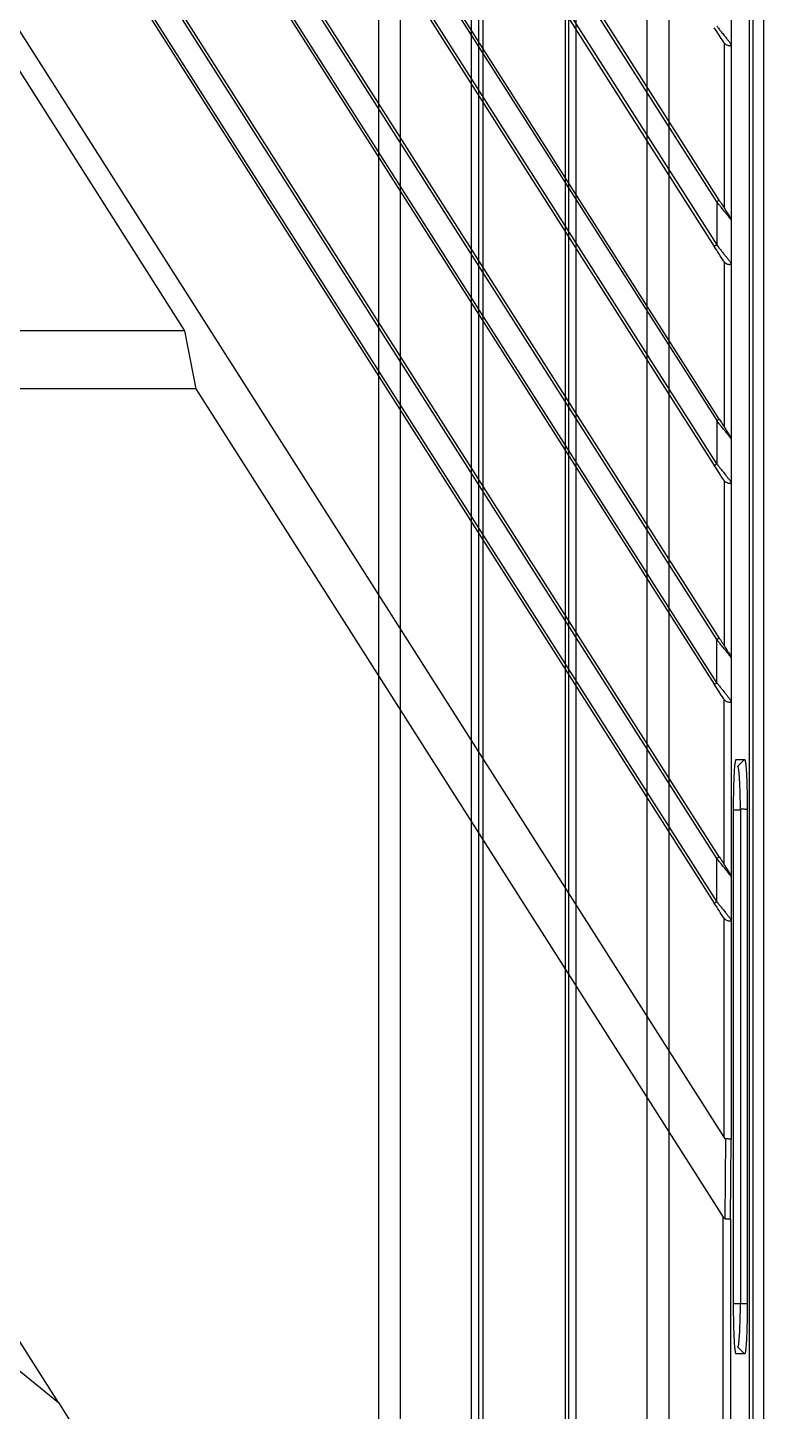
# Model space of a CAD drawing. Header units: millimetres. Extents: x 620 to 19791, y 2539 to 6969.
# Drawn here: x 17726.3 to 17777, y 4220.9 to 4316.2 of the extents above; entities that cross this region are included whole.
import ezdxf

# ---------------------------------------------------------------- set-up
doc = ezdxf.new("R2010")
doc.units = ezdxf.units.MM
doc.layers.add('02___PRT_ALL_AXES', color=7, linetype='Continuous')

# ---------------------------------------------------------------- blocks, each defined once
blk = doc.blocks.new('ryfhgjmb')
at = {"color": 30, "linetype": 'Continuous', "true_color": 0xf26722}
for p, q in [((6005.128, 3342.431), (7001.628, 3342.431)), ((6005.128, 3340.931), (7001.628, 3340.931)), ((6058.086, 3336.031), (6969.27, 3336.031)), ((6058.471, 3335.531), (6968.885, 3335.531)), ((6058.471, 3329.331), (6968.885, 3329.331)), ((6058.086, 3328.831), (6969.27, 3328.831)), ((6005.128, 3323.931), (7001.628, 3323.931)), ((6005.128, 3322.431), (7001.628, 3322.431))]:
    blk.add_line(p, q, dxfattribs=at)
at = {"layer": '02___PRT_ALL_AXES', "color": 30, "linetype": 'Continuous', "true_color": 0xf26722}
for p, q in [((6968.718, 3335.271), (6027.638, 3335.271)), ((6968.718, 3329.592), (6027.638, 3329.592))]:
    blk.add_line(p, q, dxfattribs=at)
blk = doc.blocks.new('rsfv')
at = {"rotation": 90}
blk.add_blockref('ryfhgjmb', (14583.058, -2205.714), dxfattribs=at)
blk = doc.blocks.new('tgd')
at = {"color": 7, "linetype": 'Continuous', "lineweight": 25}
for p, q in [((18336.76, 5027.575), (18439.269, 4866.668)), ((18344.104, 5028.149), (18439.269, 4878.766)), ((18439.269, 4881.744), (18345.998, 5028.15)), ((18439.269, 4863.69), (18335.104, 5027.196)), ((18344.627, 5026.95), (18439.1, 4878.658)), ((18439.437, 4881.851), (18346.998, 5026.951)), ((18335.778, 5025.765), (18439.1, 4863.583)), ((18439.437, 4866.776), (18337.815, 5026.29)), ((18439.269, 4851.593), (18329.71, 5023.565)), ((18439.269, 4848.615), (18328.104, 5023.108)), ((18439.437, 4851.7), (18330.346, 5022.939)), ((18328.885, 5021.51), (18439.1, 4848.508)), ((18439.269, 4836.517), (18324.516, 5016.643)), ((18439.269, 4833.54), (18324.171, 5014.206)), ((18439.437, 4836.625), (18325.881, 5014.872)), ((18325.582, 5011.62), (18439.1, 4833.432)), ((18441.528, 4763.247), (18441.528, 5002.465)), ((18441.753, 5002.465), (18441.753, 4763.247)), ((18442.478, 5002.465), (18442.478, 4763.246)), ((18439.769, 4817.306), (18348.427, 4960.685)), ((18440.268, 4895.565), (18440.268, 4892.585)), ((18389.86, 4892.856), (18402.602, 4872.856)), ((18439.769, 4892.692), (18439.769, 4881.33)), ((18440.268, 4892.585), (18440.268, 4880.489)), ((18439.269, 4881.744), (18439.269, 4878.766)), ((18440.268, 4880.489), (18440.268, 4877.51)), ((18439.769, 4877.617), (18439.769, 4866.255)), ((18440.268, 4877.51), (18440.268, 4865.414)), ((18402.602, 4872.856), (18345.096, 4872.856)), ((18402.602, 4872.856), (18403.371, 4868.856)), ((18393.909, 4799.026), (18349.423, 4868.856)), ((18403.371, 4868.856), (18349.423, 4868.856)), ((18403.371, 4868.856), (18439.717, 4811.805)), ((18439.269, 4866.668), (18439.269, 4863.69)), ((18440.268, 4865.414), (18440.268, 4862.435)), ((18439.769, 4862.541), (18439.769, 4851.179)), ((18440.268, 4862.435), (18440.268, 4850.338)), ((18439.269, 4848.615), (18439.269, 4851.593)), ((18440.268, 4850.338), (18440.268, 4847.359)), ((18439.769, 4836.104), (18439.769, 4847.466)), ((18440.268, 4847.359), (18440.268, 4835.263)), ((18440.609, 4843.33), (18441.186, 4843.33)), ((18440.712, 4842.856), (18441.185, 4843.33)), ((18440.427, 4805.856), (18440.427, 4839.887)), ((18440.894, 4839.896), (18440.894, 4839.856)), ((18440.894, 4839.856), (18440.894, 4805.856)), ((18441.368, 4839.886), (18441.368, 4805.856)), ((18439.269, 4833.54), (18439.269, 4836.517)), ((18440.268, 4835.263), (18440.268, 4832.284)), ((18439.769, 4817.306), (18439.769, 4832.391)), ((18440.268, 4832.284), (18440.268, 4817.148)), ((18439.85, 4811.697), (18439.902, 4817.198)), ((18440.216, 4811.654), (18440.268, 4817.148)), ((18439.717, 4758.807), (18439.717, 4811.805)), ((18440.216, 4811.654), (18440.216, 4758.807)), ((18440.894, 4805.856), (18441.368, 4805.856)), ((18386.529, 4805.026), (18393.909, 4799.026)), ((18441.185, 4802.381), (18440.712, 4802.856)), ((18441.186, 4802.381), (18440.609, 4802.381))]:
    blk.add_line(p, q, dxfattribs=at)
at = {"color": 8, "linetype": 'Continuous', "lineweight": 25}
for p, q in [((18440.442, 4839.856), (18440.894, 4839.856)), ((18440.427, 4805.856), (18440.894, 4805.856))]:
    blk.add_line(p, q, dxfattribs=at)
at = {"color": 7, "linetype": 'Continuous', "lineweight": 25, "flags": 128}
for points in [[(18439.437, 4881.851), (18439.434, 4881.849), (18439.424, 4881.843), (18439.409, 4881.833), (18439.388, 4881.82), (18439.362, 4881.803), (18439.333, 4881.785), (18439.302, 4881.765), (18439.269, 4881.744)], [(18439.269, 4866.668), (18439.301, 4866.689), (18439.333, 4866.709), (18439.362, 4866.728), (18439.388, 4866.744), (18439.409, 4866.758), (18439.424, 4866.767), (18439.434, 4866.774), (18439.437, 4866.776)], [(18439.1, 4863.583), (18439.103, 4863.585), (18439.113, 4863.591), (18439.128, 4863.601), (18439.149, 4863.614), (18439.175, 4863.631), (18439.204, 4863.649), (18439.236, 4863.669), (18439.269, 4863.69)], [(18439.269, 4851.593), (18439.301, 4851.614), (18439.333, 4851.634), (18439.362, 4851.653), (18439.388, 4851.669), (18439.409, 4851.682), (18439.424, 4851.692), (18439.434, 4851.698), (18439.437, 4851.7)], [(18439.437, 4836.625), (18439.434, 4836.623), (18439.424, 4836.617), (18439.409, 4836.607), (18439.388, 4836.593), (18439.362, 4836.577), (18439.333, 4836.559), (18439.301, 4836.538), (18439.269, 4836.517)]]:
    blk.add_lwpolyline(points, dxfattribs=at)
at = {"color": 7, "linetype": 'Continuous', "lineweight": 25}
for points, knots in [([(18439.724, 4892.753), (18439.635, 4892.893), (18439.531, 4893.056), (18439.319, 4893.39), (18439.209, 4893.562), (18439.1, 4893.734)], [0, 0, 0, 0, 0.5, 0.5, 1, 1, 1, 1]), ([(18439.269, 4893.841), (18439.295, 4893.807), (18439.348, 4893.74), (18439.426, 4893.641), (18439.502, 4893.546), (18439.621, 4893.397), (18439.772, 4893.21), (18439.916, 4893.031), (18440.008, 4892.915), (18440.066, 4892.838), (18440.12, 4892.768), (18440.178, 4892.701), (18440.225, 4892.641), (18440.252, 4892.6), (18440.265, 4892.581), (18440.267, 4892.584), (18440.268, 4892.585)], [0, 0, 0, 0, 0.063732, 0.125593, 0.185588, 0.243722, 0.410367, 0.550817, 0.614312, 0.665681, 0.725741, 0.78763, 0.868193, 0.934331, 0.96998, 1, 1, 1, 1]), ([(18439.769, 4892.692), (18439.761, 4892.702), (18439.745, 4892.721), (18439.731, 4892.743), (18439.724, 4892.753)], [0, 0, 0, 0, 0.488961, 1, 1, 1, 1]), ([(18439.769, 4892.692), (18439.782, 4892.678), (18439.808, 4892.649), (18439.853, 4892.612), (18439.92, 4892.566), (18440.012, 4892.524), (18440.107, 4892.505), (18440.174, 4892.503), (18440.222, 4892.514), (18440.252, 4892.54), (18440.265, 4892.565), (18440.267, 4892.579), (18440.268, 4892.585)], [0, 0, 0, 0, 0.071456, 0.142488, 0.212282, 0.375119, 0.529622, 0.640802, 0.748363, 0.86828, 0.941579, 1, 1, 1, 1]), ([(18440.268, 4880.489), (18440.267, 4880.49), (18440.264, 4880.492), (18440.255, 4880.503), (18440.24, 4880.523), (18440.212, 4880.561), (18440.154, 4880.636), (18440.06, 4880.75), (18439.926, 4880.919), (18439.77, 4881.113), (18439.602, 4881.322), (18439.431, 4881.536), (18439.324, 4881.673), (18439.269, 4881.744)], [0, 0, 0, 0, 0.032187, 0.064847, 0.098284, 0.153778, 0.217586, 0.343067, 0.459054, 0.592499, 0.743848, 0.868231, 1, 1, 1, 1]), ([(18439.437, 4881.851), (18439.578, 4881.631), (18439.719, 4881.409), (18439.918, 4881.097), (18439.982, 4880.996), (18440.1, 4880.811), (18440.153, 4880.727), (18440.191, 4880.669)], [0, 0, 0, 0, 0.5, 0.5, 0.75, 0.75, 1, 1, 1, 1]), ([(18440.191, 4880.669), (18440.202, 4880.651), (18440.223, 4880.616), (18440.244, 4880.577), (18440.256, 4880.548), (18440.262, 4880.525), (18440.266, 4880.504), (18440.267, 4880.493), (18440.268, 4880.489)], [0, 0, 0, 0, 0.272195, 0.541525, 0.675243, 0.788116, 0.917487, 1, 1, 1, 1]), ([(18439.269, 4878.766), (18439.22, 4878.735), (18439.169, 4878.703), (18439.11, 4878.665), (18439.1, 4878.658), (18439.1, 4878.658)], [0, 0, 0, 0, 0.5, 0.5, 1, 1, 1, 1]), ([(18439.724, 4877.678), (18439.635, 4877.818), (18439.531, 4877.981), (18439.319, 4878.314), (18439.209, 4878.486), (18439.1, 4878.658)], [0, 0, 0, 0, 0.5, 0.5, 1, 1, 1, 1]), ([(18439.269, 4878.766), (18439.304, 4878.722), (18439.371, 4878.636), (18439.469, 4878.512), (18439.56, 4878.398), (18439.673, 4878.257), (18439.802, 4878.096), (18439.924, 4877.946), (18440.007, 4877.84), (18440.065, 4877.763), (18440.12, 4877.693), (18440.178, 4877.625), (18440.225, 4877.565), (18440.252, 4877.524), (18440.265, 4877.505), (18440.267, 4877.508), (18440.268, 4877.51)], [0, 0, 0, 0, 0.082816, 0.160458, 0.232937, 0.300267, 0.433209, 0.550376, 0.61363, 0.665108, 0.725587, 0.787658, 0.868135, 0.934364, 0.970021, 1, 1, 1, 1]), ([(18439.769, 4877.617), (18439.761, 4877.626), (18439.745, 4877.646), (18439.731, 4877.667), (18439.724, 4877.678)], [0, 0, 0, 0, 0.488961, 1, 1, 1, 1]), ([(18439.769, 4877.617), (18439.782, 4877.602), (18439.808, 4877.573), (18439.853, 4877.536), (18439.92, 4877.49), (18440.012, 4877.448), (18440.107, 4877.429), (18440.174, 4877.427), (18440.222, 4877.439), (18440.252, 4877.465), (18440.265, 4877.49), (18440.267, 4877.504), (18440.268, 4877.51)], [0, 0, 0, 0, 0.071456, 0.142488, 0.212279, 0.375092, 0.529614, 0.64079, 0.748352, 0.868276, 0.941576, 1, 1, 1, 1]), ([(18440.268, 4865.414), (18440.267, 4865.415), (18440.264, 4865.416), (18440.255, 4865.427), (18440.24, 4865.448), (18440.212, 4865.485), (18440.154, 4865.561), (18440.06, 4865.675), (18439.926, 4865.844), (18439.77, 4866.038), (18439.602, 4866.247), (18439.431, 4866.46), (18439.324, 4866.598), (18439.269, 4866.668)], [0, 0, 0, 0, 0.032205, 0.064879, 0.098325, 0.153821, 0.217622, 0.343078, 0.459057, 0.592508, 0.743852, 0.867922, 1, 1, 1, 1]), ([(18439.437, 4866.776), (18439.578, 4866.555), (18439.719, 4866.334), (18439.918, 4866.021), (18439.982, 4865.92), (18440.1, 4865.736), (18440.153, 4865.652), (18440.191, 4865.593)], [0, 0, 0, 0, 0.5, 0.5, 0.75, 0.75, 1, 1, 1, 1]), ([(18440.191, 4865.593), (18440.202, 4865.575), (18440.223, 4865.54), (18440.244, 4865.501), (18440.256, 4865.473), (18440.262, 4865.45), (18440.266, 4865.429), (18440.267, 4865.418), (18440.268, 4865.414)], [0, 0, 0, 0, 0.272195, 0.541525, 0.675243, 0.788116, 0.917487, 1, 1, 1, 1]), ([(18439.724, 4862.603), (18439.635, 4862.743), (18439.531, 4862.905), (18439.319, 4863.239), (18439.209, 4863.411), (18439.1, 4863.583)], [0, 0, 0, 0, 0.5, 0.5, 1, 1, 1, 1]), ([(18439.269, 4863.69), (18439.295, 4863.656), (18439.348, 4863.589), (18439.426, 4863.49), (18439.502, 4863.395), (18439.621, 4863.246), (18439.772, 4863.059), (18439.916, 4862.88), (18440.008, 4862.764), (18440.066, 4862.687), (18440.12, 4862.618), (18440.178, 4862.55), (18440.225, 4862.49), (18440.252, 4862.449), (18440.265, 4862.43), (18440.267, 4862.433), (18440.268, 4862.435)], [0, 0, 0, 0, 0.063732, 0.125592, 0.185586, 0.243721, 0.410364, 0.550813, 0.614308, 0.665676, 0.725736, 0.787625, 0.868188, 0.934324, 0.969973, 1, 1, 1, 1]), ([(18439.769, 4862.541), (18439.761, 4862.551), (18439.745, 4862.571), (18439.731, 4862.592), (18439.724, 4862.603)], [0, 0, 0, 0, 0.488961, 1, 1, 1, 1]), ([(18439.769, 4862.541), (18439.782, 4862.527), (18439.808, 4862.498), (18439.853, 4862.461), (18439.92, 4862.415), (18440.012, 4862.373), (18440.107, 4862.354), (18440.174, 4862.352), (18440.222, 4862.363), (18440.252, 4862.389), (18440.265, 4862.415), (18440.267, 4862.428), (18440.268, 4862.435)], [0, 0, 0, 0, 0.071456, 0.142488, 0.212279, 0.375092, 0.529614, 0.64079, 0.748352, 0.868276, 0.941576, 1, 1, 1, 1]), ([(18440.268, 4850.338), (18440.267, 4850.339), (18440.264, 4850.341), (18440.255, 4850.352), (18440.24, 4850.372), (18440.212, 4850.41), (18440.154, 4850.486), (18440.06, 4850.6), (18439.926, 4850.768), (18439.77, 4850.962), (18439.602, 4851.171), (18439.431, 4851.385), (18439.324, 4851.522), (18439.269, 4851.593)], [0, 0, 0, 0, 0.032205, 0.064879, 0.098325, 0.153821, 0.217622, 0.343078, 0.459057, 0.592508, 0.743852, 0.867922, 1, 1, 1, 1]), ([(18439.437, 4851.7), (18439.578, 4851.48), (18439.719, 4851.258), (18439.918, 4850.946), (18439.982, 4850.845), (18440.1, 4850.661), (18440.153, 4850.576), (18440.191, 4850.518)], [0, 0, 0, 0, 0.5, 0.5, 0.75, 0.75, 1, 1, 1, 1]), ([(18440.191, 4850.518), (18440.202, 4850.5), (18440.223, 4850.465), (18440.244, 4850.426), (18440.256, 4850.397), (18440.262, 4850.374), (18440.266, 4850.354), (18440.267, 4850.343), (18440.268, 4850.338)], [0, 0, 0, 0, 0.272195, 0.541525, 0.675243, 0.788116, 0.917487, 1, 1, 1, 1]), ([(18439.1, 4848.508), (18439.1, 4848.508), (18439.11, 4848.514), (18439.169, 4848.551), (18439.219, 4848.584), (18439.269, 4848.615)], [0, 0, 0, 0, 0.5, 0.5, 1, 1, 1, 1]), ([(18439.724, 4847.527), (18439.635, 4847.667), (18439.531, 4847.83), (18439.319, 4848.163), (18439.209, 4848.336), (18439.1, 4848.508)], [0, 0, 0, 0, 0.5, 0.5, 1, 1, 1, 1]), ([(18439.269, 4848.615), (18439.295, 4848.581), (18439.348, 4848.513), (18439.426, 4848.415), (18439.502, 4848.32), (18439.621, 4848.171), (18439.772, 4847.984), (18439.916, 4847.804), (18440.008, 4847.689), (18440.066, 4847.611), (18440.12, 4847.542), (18440.178, 4847.475), (18440.225, 4847.414), (18440.252, 4847.373), (18440.265, 4847.355), (18440.267, 4847.358), (18440.268, 4847.359)], [0, 0, 0, 0, 0.063732, 0.125592, 0.185586, 0.243721, 0.410364, 0.550813, 0.614308, 0.665676, 0.725736, 0.787625, 0.868188, 0.934324, 0.969973, 1, 1, 1, 1]), ([(18439.769, 4847.466), (18439.782, 4847.451), (18439.808, 4847.423), (18439.853, 4847.386), (18439.92, 4847.34), (18440.012, 4847.298), (18440.107, 4847.278), (18440.174, 4847.277), (18440.222, 4847.288), (18440.252, 4847.314), (18440.265, 4847.339), (18440.267, 4847.353), (18440.268, 4847.359)], [0, 0, 0, 0, 0.071456, 0.142488, 0.212279, 0.375092, 0.529614, 0.64079, 0.748352, 0.868276, 0.941576, 1, 1, 1, 1]), ([(18440.427, 4839.887), (18440.427, 4839.951), (18440.427, 4840.078), (18440.428, 4840.269), (18440.43, 4840.457), (18440.432, 4840.644), (18440.435, 4840.828), (18440.438, 4841.011), (18440.444, 4841.346), (18440.457, 4841.81), (18440.48, 4842.341), (18440.508, 4842.774), (18440.535, 4843.038), (18440.558, 4843.19), (18440.575, 4843.27), (18440.592, 4843.321), (18440.604, 4843.327), (18440.609, 4843.33)], [0, 0, 0, 0, 0.035416, 0.070611, 0.10569, 0.140764, 0.175939, 0.211324, 0.247024, 0.374493, 0.500164, 0.625732, 0.753269, 0.815461, 0.876928, 0.938247, 1, 1, 1, 1]), ([(18440.894, 4839.896), (18440.894, 4839.936), (18440.894, 4840.058), (18440.895, 4840.249), (18440.894, 4840.455), (18440.891, 4840.713), (18440.881, 4841.033), (18440.866, 4841.463), (18440.852, 4841.819), (18440.835, 4842.09), (18440.819, 4842.299), (18440.805, 4842.468), (18440.789, 4842.601), (18440.771, 4842.711), (18440.75, 4842.8), (18440.729, 4842.849), (18440.717, 4842.854), (18440.712, 4842.856)], [0, 0, 0, 0, 0.026073, 0.078333, 0.122556, 0.160504, 0.248311, 0.339738, 0.470221, 0.530021, 0.587242, 0.683619, 0.731234, 0.781098, 0.875666, 0.948616, 1, 1, 1, 1]), ([(18441.186, 4843.33), (18441.189, 4843.329), (18441.196, 4843.327), (18441.206, 4843.311), (18441.215, 4843.284), (18441.225, 4843.248), (18441.235, 4843.2), (18441.245, 4843.142), (18441.262, 4843.016), (18441.287, 4842.774), (18441.315, 4842.34), (18441.338, 4841.809), (18441.352, 4841.303), (18441.36, 4840.876), (18441.364, 4840.551), (18441.367, 4840.221), (18441.368, 4839.998), (18441.368, 4839.886)], [0, 0, 0, 0, 0.035388, 0.070561, 0.105626, 0.140692, 0.175868, 0.211261, 0.246977, 0.374442, 0.500058, 0.625679, 0.753189, 0.815324, 0.876785, 0.93815, 1, 1, 1, 1]), ([(18441.368, 4839.886), (18441.326, 4839.889), (18441.248, 4839.894), (18441.132, 4839.896), (18441.016, 4839.896), (18440.936, 4839.896), (18440.894, 4839.896)], [0, 0, 0, 0, 0.265789, 0.494835, 0.733744, 1, 1, 1, 1]), ([(18440.268, 4835.263), (18440.267, 4835.264), (18440.264, 4835.265), (18440.255, 4835.276), (18440.24, 4835.297), (18440.212, 4835.335), (18440.154, 4835.41), (18440.06, 4835.524), (18439.926, 4835.693), (18439.77, 4835.887), (18439.602, 4836.096), (18439.431, 4836.31), (18439.324, 4836.447), (18439.269, 4836.517)], [0, 0, 0, 0, 0.03221, 0.064886, 0.098331, 0.153826, 0.217627, 0.343082, 0.459061, 0.592511, 0.743854, 0.867923, 1, 1, 1, 1]), ([(18439.437, 4836.625), (18439.578, 4836.404), (18439.719, 4836.183), (18439.918, 4835.871), (18439.982, 4835.77), (18440.1, 4835.585), (18440.153, 4835.501), (18440.191, 4835.442)], [0, 0, 0, 0, 0.5, 0.5, 0.75, 0.75, 1, 1, 1, 1]), ([(18440.191, 4835.442), (18440.202, 4835.425), (18440.223, 4835.39), (18440.244, 4835.351), (18440.256, 4835.322), (18440.262, 4835.299), (18440.266, 4835.278), (18440.267, 4835.267), (18440.268, 4835.263)], [0, 0, 0, 0, 0.272183, 0.541498, 0.675217, 0.788095, 0.917477, 1, 1, 1, 1]), ([(18439.1, 4833.432), (18439.1, 4833.432), (18439.11, 4833.438), (18439.169, 4833.476), (18439.219, 4833.508), (18439.269, 4833.54)], [0, 0, 0, 0, 0.5, 0.5, 1, 1, 1, 1]), ([(18439.724, 4832.452), (18439.635, 4832.592), (18439.531, 4832.755), (18439.319, 4833.088), (18439.209, 4833.26), (18439.1, 4833.432)], [0, 0, 0, 0, 0.5, 0.5, 1, 1, 1, 1]), ([(18439.269, 4833.54), (18439.295, 4833.505), (18439.348, 4833.438), (18439.426, 4833.339), (18439.502, 4833.244), (18439.621, 4833.096), (18439.772, 4832.908), (18439.916, 4832.729), (18440.008, 4832.613), (18440.066, 4832.536), (18440.12, 4832.467), (18440.178, 4832.399), (18440.225, 4832.339), (18440.253, 4832.298), (18440.265, 4832.279), (18440.267, 4832.282), (18440.268, 4832.284)], [0, 0, 0, 0, 0.063728, 0.125582, 0.185568, 0.243691, 0.410263, 0.550659, 0.614124, 0.665499, 0.725559, 0.787427, 0.86801, 0.934187, 0.969935, 1, 1, 1, 1]), ([(18439.769, 4832.391), (18439.783, 4832.376), (18439.812, 4832.343), (18439.868, 4832.298), (18439.939, 4832.255), (18440.022, 4832.221), (18440.111, 4832.202), (18440.18, 4832.203), (18440.225, 4832.216), (18440.248, 4832.231), (18440.258, 4832.246), (18440.264, 4832.257), (18440.267, 4832.268), (18440.268, 4832.279), (18440.268, 4832.284)], [0, 0, 0, 0, 0.0732188, 0.1604749, 0.2631528, 0.3819379, 0.5159504, 0.6622765, 0.7621428, 0.8591376, 0.9041899, 0.938059, 0.9733351, 1, 1, 1, 1]), ([(18439.769, 4817.306), (18439.779, 4817.291), (18439.796, 4817.265), (18439.825, 4817.23), (18439.86, 4817.204), (18439.888, 4817.2), (18439.902, 4817.198)], [0, 0, 0, 0, 0.3004507, 0.516255, 0.7655281, 1, 1, 1, 1]), ([(18440.268, 4817.148), (18440.267, 4817.15), (18440.262, 4817.155), (18440.242, 4817.166), (18440.208, 4817.176), (18440.161, 4817.183), (18440.091, 4817.189), (18440.001, 4817.194), (18439.935, 4817.197), (18439.902, 4817.198)], [0, 0, 0, 0, 0.094895, 0.244998, 0.359306, 0.484216, 0.663833, 0.835745, 1, 1, 1, 1]), ([(18439.85, 4811.697), (18439.841, 4811.698), (18439.822, 4811.699), (18439.796, 4811.712), (18439.77, 4811.732), (18439.744, 4811.764), (18439.727, 4811.79), (18439.717, 4811.805)], [0, 0, 0, 0, 0.156694, 0.314893, 0.484569, 0.699997, 1, 1, 1, 1]), ([(18439.85, 4811.697), (18439.871, 4811.696), (18439.916, 4811.695), (18439.982, 4811.691), (18440.048, 4811.687), (18440.11, 4811.681), (18440.163, 4811.673), (18440.203, 4811.664), (18440.212, 4811.657), (18440.216, 4811.654)], [0, 0, 0, 0, 0.106386, 0.22492, 0.355612, 0.498466, 0.653483, 0.820662, 1, 1, 1, 1]), ([(18440.609, 4802.381), (18440.606, 4802.382), (18440.599, 4802.385), (18440.589, 4802.401), (18440.579, 4802.428), (18440.57, 4802.465), (18440.56, 4802.512), (18440.55, 4802.571), (18440.532, 4802.698), (18440.508, 4802.943), (18440.48, 4803.382), (18440.457, 4803.918), (18440.443, 4804.43), (18440.435, 4804.861), (18440.43, 4805.187), (18440.428, 4805.52), (18440.427, 4805.744), (18440.427, 4805.856)], [0, 0, 0, 0, 0.035356, 0.070494, 0.105521, 0.140549, 0.175687, 0.211043, 0.246724, 0.374233, 0.5, 0.625684, 0.753275, 0.815428, 0.876877, 0.938205, 1, 1, 1, 1]), ([(18440.712, 4802.856), (18440.716, 4802.857), (18440.723, 4802.859), (18440.733, 4802.874), (18440.744, 4802.899), (18440.76, 4802.949), (18440.776, 4803.027), (18440.794, 4803.148), (18440.808, 4803.281), (18440.822, 4803.454), (18440.838, 4803.657), (18440.855, 4803.947), (18440.869, 4804.346), (18440.884, 4804.763), (18440.892, 4805.111), (18440.895, 4805.362), (18440.895, 4805.612), (18440.894, 4805.774), (18440.894, 4805.856)], [0, 0, 0, 0, 0.0359991, 0.0724551, 0.1093783, 0.1467732, 0.2302514, 0.2807536, 0.3452922, 0.4097187, 0.4771828, 0.5484524, 0.6649754, 0.7850949, 0.8401732, 0.8965861, 0.9483134, 1, 1, 1, 1]), ([(18441.368, 4805.856), (18441.368, 4805.791), (18441.368, 4805.663), (18441.367, 4805.472), (18441.365, 4805.282), (18441.363, 4805.094), (18441.361, 4804.909), (18441.358, 4804.725), (18441.351, 4804.387), (18441.338, 4803.919), (18441.315, 4803.382), (18441.287, 4802.943), (18441.26, 4802.676), (18441.238, 4802.523), (18441.221, 4802.442), (18441.203, 4802.391), (18441.191, 4802.385), (18441.186, 4802.381)], [0, 0, 0, 0, 0.0353889, 0.0705506, 0.1055936, 0.1406279, 0.1757633, 0.2111087, 0.246771, 0.3742181, 0.5000114, 0.6256687, 0.7532509, 0.8154285, 0.8768889, 0.9382166, 1, 1, 1, 1]), ([(18407.133, 4757.609), (18407.124, 4757.787), (18407.105, 4758.143), (18407.065, 4758.681), (18407.016, 4759.223), (18406.957, 4759.771), (18406.889, 4760.323), (18406.764, 4761.213), (18406.552, 4762.463), (18406.121, 4764.532), (18405.446, 4767.147), (18404.49, 4770.195), (18403.387, 4773.26), (18402.2, 4776.224), (18400.896, 4779.207), (18399.09, 4783.065), (18396.613, 4787.942), (18393.996, 4792.677), (18391.789, 4796.475), (18390.117, 4799.269), (18388.361, 4802.132), (18387.146, 4804.052), (18386.529, 4805.026)], [0, 0, 0, 0, 0.0102139, 0.0205385, 0.0309767, 0.0415315, 0.0522058, 0.0630022, 0.0931878, 0.1250778, 0.1845574, 0.2483961, 0.3086946, 0.3718269, 0.4319265, 0.4959106, 0.6167331, 0.7464147, 0.8069043, 0.8693256, 0.933688, 1, 1, 1, 1]), ([(18393.909, 4799.026), (18394.217, 4798.54), (18394.83, 4797.575), (18395.733, 4796.131), (18396.617, 4794.702), (18397.479, 4793.289), (18398.322, 4791.89), (18399.143, 4790.507), (18399.944, 4789.139), (18400.725, 4787.785), (18401.486, 4786.447), (18402.643, 4784.378), (18404.138, 4781.621), (18405.946, 4778.109), (18407.623, 4774.638), (18409.208, 4771.101), (18410.635, 4767.611), (18411.926, 4764.053), (18413.002, 4760.554), (18413.744, 4757.484), (18414.194, 4754.974), (18414.449, 4752.914), (18414.566, 4750.885), (18414.53, 4748.981), (18414.362, 4747.277), (18414.134, 4746.023), (18413.9, 4745.089), (18413.707, 4744.444), (18413.488, 4743.815), (18413.244, 4743.201), (18413.059, 4742.804), (18412.967, 4742.606)], [0, 0, 0, 0, 0.028127, 0.055867, 0.083223, 0.110194, 0.136782, 0.162987, 0.188811, 0.214255, 0.239319, 0.264005, 0.33008, 0.392582, 0.456982, 0.518406, 0.581947, 0.641185, 0.703244, 0.760717, 0.79542, 0.827786, 0.862084, 0.894623, 0.920706, 0.945691, 0.956791, 0.967751, 0.97859, 0.989333, 1, 1, 1, 1])]:
    blk.add_open_spline(points, degree=3, knots=knots, dxfattribs=at)
for points in [[(18439.724, 4847.527), (18439.737, 4847.507), (18439.752, 4847.486), (18439.769, 4847.466)], [(18439.724, 4832.452), (18439.737, 4832.431), (18439.752, 4832.411), (18439.769, 4832.391)]]:
    blk.add_open_spline(points, degree=3, dxfattribs=at)
blk = doc.blocks.new('*U206')
blk.add_blockref('tgd', (-18292.478, -4886.103))
blk = doc.blocks.new('*U207')
at = {"color": 0, "linetype": 'ByBlock', "lineweight": -2, "transparency": 16777216}
blk.add_blockref('*U206', (0, 337.5), dxfattribs=at)

msp = doc.modelspace()

# ---------------------------------------------------------------- block references
for name, p in [('*U207', (17626.96016, 3971.06063)), ('rsfv', (6509.83352, -0.35097))]:
    msp.add_blockref(name, p)

doc.saveas('drawing.dxf')
